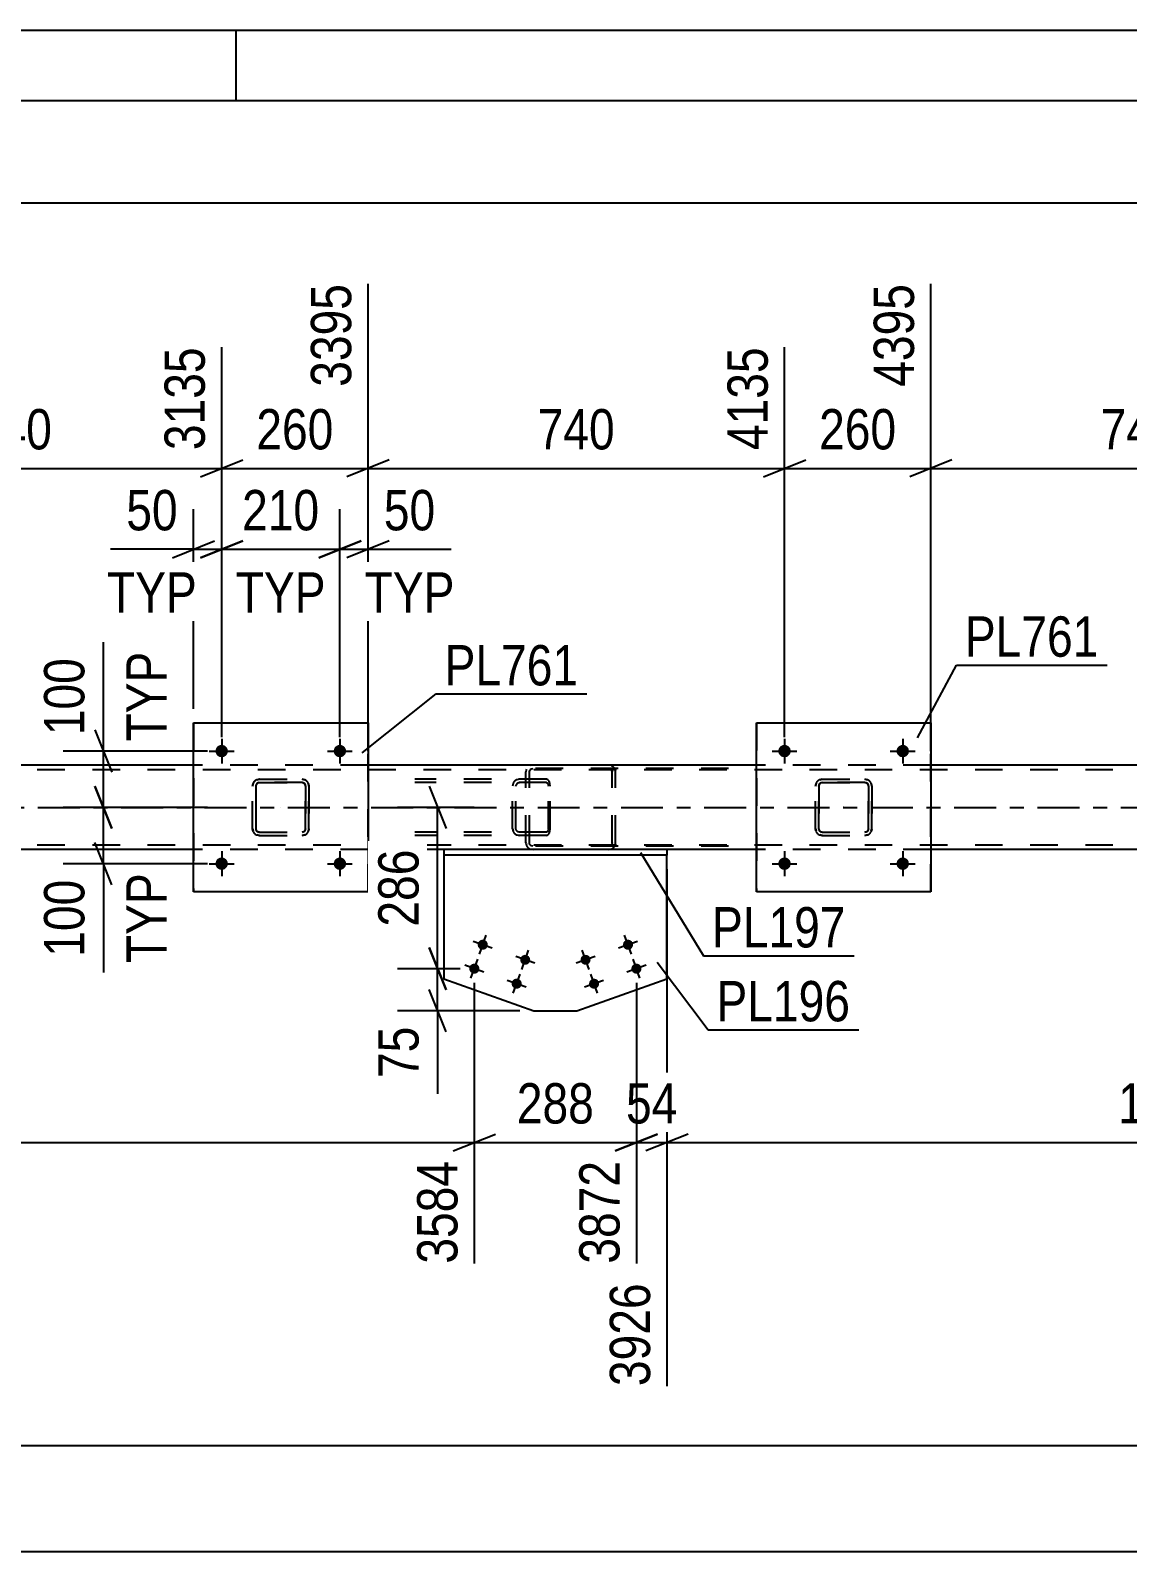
# Model space of a CAD drawing. Header units: millimetres. Extents: x 0 to 841, y -266 to 594.
# Drawn here: x 196.4 to 274.3, y 485.9 to 594 of the extents above; entities that cross this region are included whole.
import ezdxf

# ---------------------------------------------------------------- set-up
doc = ezdxf.new("R2010")
doc.units = ezdxf.units.MM
doc.linetypes.add('DXK_LINE_DOT2', pattern=[3.9198, 1.9599, -1.9599])
doc.linetypes.add('DXK_LINE_DOT3', pattern=[5.9187, 2.979, -0.9799, 0.9799, -0.9799])
doc.styles.add('Arial Narrow', font='ARIALN.TTF', dxfattribs={"height": 0.2})

# ---------------------------------------------------------------- blocks, each defined once
blk = doc.blocks.new('Unknown-317311845-1115')
at = {"color": 5, "linetype": 'Continuous'}
for p, q in [((841, 594), (0, 594)), ((211, 589), (211, 594)), ((836, 589), (5, 589))]:
    blk.add_line(p, q, dxfattribs=at)
blk = doc.blocks.new('Part-317311845-4444 - 4313')
at = {"color": 2, "linetype": 'Continuous'}
for p, q in [((247.97, 532.79), (247.97, 544.79)), ((247.97, 544.79), (247.97, 544.79)), ((247.97, 544.79), (260.37, 544.79)), ((260.37, 544.79), (260.37, 532.79)), ((247.97, 532.79), (247.97, 532.79)), ((260.37, 532.79), (247.97, 532.79))]:
    blk.add_line(p, q, dxfattribs=at)
at = {"color": 7, "linetype": 'DXK_LINE_DOT2'}
for p, q in [((247.97, 544.79), (247.97, 532.79)), ((247.97, 544.79), (247.97, 544.79)), ((260.37, 532.79), (260.37, 544.79)), ((247.97, 532.79), (247.97, 532.79))]:
    blk.add_line(p, q, dxfattribs=at)
blk = doc.blocks.new('Part-317311845-4438 - 4313')
at = {"color": 2, "linetype": 'Continuous'}
for p, q in [((207.98, 532.79), (207.98, 544.79)), ((207.98, 544.79), (207.98, 544.79)), ((207.98, 544.79), (220.38, 544.79)), ((220.38, 544.79), (220.38, 532.79)), ((207.98, 532.79), (207.98, 532.79)), ((220.38, 532.79), (207.98, 532.79))]:
    blk.add_line(p, q, dxfattribs=at)
at = {"color": 7, "linetype": 'DXK_LINE_DOT2'}
for p, q in [((207.98, 544.79), (207.98, 532.79)), ((207.98, 544.79), (207.98, 544.79)), ((220.38, 532.79), (220.38, 544.79)), ((207.98, 532.79), (207.98, 532.79))]:
    blk.add_line(p, q, dxfattribs=at)
blk = doc.blocks.new('Part-317311845-4451 - 4313')
at = {"color": 2, "linetype": 'Continuous'}
for p, q in [((207.98, 541.79), (180.38, 541.79)), ((247.97, 541.79), (220.38, 541.79)), ((287.97, 541.79), (260.37, 541.79)), ((207.98, 535.79), (180.38, 535.79)), ((225.76, 535.79), (220.38, 535.79)), ((247.97, 535.79), (241.62, 535.79)), ((287.97, 535.79), (260.37, 535.79))]:
    blk.add_line(p, q, dxfattribs=at)
at = {"color": 7, "linetype": 'DXK_LINE_DOT2'}
for p, q in [((220.38, 541.79), (207.98, 541.79)), ((260.37, 541.79), (247.97, 541.79)), ((700.57, 541.47), (119.98, 541.47)), ((700.57, 536.11), (119.98, 536.11)), ((220.38, 535.79), (207.98, 535.79)), ((241.62, 535.79), (225.76, 535.79)), ((260.37, 535.79), (247.97, 535.79))]:
    blk.add_line(p, q, dxfattribs=at)
at = {"color": 7, "linetype": 'DXK_LINE_DOT3'}
blk.add_line((119.98, 538.79), (700.57, 538.79), dxfattribs=at)
blk = doc.blocks.new('Bolt-317311845-4422 - 4313')
at = {"linetype": 'Continuous'}
for points in [[(238.51, 528.91, -1), (239.19, 529.15, -1)], [(235.5, 527.84, -1), (236.17, 528.08, -1)], [(239.11, 527.21, -1), (239.79, 527.45, -1)], [(236.1, 526.14, -1), (236.78, 526.38, -1)]]:
    blk.add_hatch(color=1, dxfattribs=at).paths.add_polyline_path(points)
at = {"color": 1, "linetype": 'Continuous'}
for p, q in [((239.09, 528.35), (238.61, 529.71)), ((236.08, 527.28), (235.59, 528.64)), ((239.53, 529.27), (238.17, 528.79)), ((236.51, 528.2), (235.16, 527.72)), ((240.13, 527.57), (238.77, 527.09)), ((239.69, 526.65), (239.21, 528.01)), ((237.11, 526.5), (235.76, 526.02)), ((236.68, 525.59), (236.2, 526.94))]:
    blk.add_line(p, q, dxfattribs=at)
blk = doc.blocks.new('Part-317311845-4439 - 4313')
at = {"color": 7, "linetype": 'DXK_LINE_DOT2'}
for p, q in [((212.17, 540.31), (212.21, 540.5)), ((212.21, 540.5), (212.18, 540.31)), ((212.48, 540.48), (212.43, 540.4)), ((212.44, 540.4), (212.49, 540.48)), ((212.47, 540.76), (212.65, 540.79)), ((212.66, 540.79), (212.47, 540.76)), ((212.56, 540.53), (212.48, 540.48)), ((212.49, 540.48), (212.57, 540.53)), ((212.65, 540.55), (212.56, 540.53)), ((212.57, 540.53), (212.66, 540.55)), ((212.66, 540.79), (212.65, 540.79)), ((212.65, 540.79), (215.69, 540.79)), ((212.65, 540.55), (212.66, 540.55)), ((215.69, 540.55), (212.65, 540.55)), ((212.66, 540.79), (215.7, 540.79)), ((212.66, 540.55), (215.7, 540.55)), ((215.69, 540.79), (215.7, 540.79)), ((215.69, 540.79), (215.88, 540.76)), ((215.7, 540.55), (215.69, 540.55)), ((215.78, 540.53), (215.69, 540.55)), ((215.88, 540.76), (215.7, 540.79)), ((215.7, 540.55), (215.79, 540.53)), ((215.78, 540.53), (215.79, 540.53)), ((215.86, 540.48), (215.78, 540.53)), ((215.79, 540.53), (215.87, 540.48)), ((215.91, 540.4), (215.86, 540.48)), ((215.87, 540.48), (215.92, 540.4)), ((216.14, 540.5), (216.17, 540.31)), ((216.18, 540.31), (216.14, 540.5)), ((212.17, 540.31), (212.18, 540.31)), ((212.17, 537.27), (212.17, 540.31)), ((212.18, 537.27), (212.18, 540.31)), ((212.43, 540.4), (212.41, 540.31)), ((212.42, 540.31), (212.41, 540.31)), ((212.41, 540.31), (212.41, 537.27)), ((212.42, 540.31), (212.44, 540.4)), ((212.42, 537.27), (212.42, 540.31)), ((215.93, 540.31), (215.91, 540.4)), ((215.92, 540.4), (215.94, 540.31)), ((215.94, 540.31), (215.93, 540.31)), ((215.93, 540.31), (215.93, 537.27)), ((215.94, 537.27), (215.94, 540.31)), ((216.18, 540.31), (216.17, 540.31)), ((216.17, 540.31), (216.17, 537.27)), ((216.18, 537.27), (216.18, 540.31)), ((212.18, 537.27), (212.17, 537.27)), ((212.21, 537.09), (212.17, 537.27)), ((212.18, 537.27), (212.21, 537.09)), ((212.41, 537.27), (212.42, 537.27)), ((212.41, 537.27), (212.43, 537.18)), ((212.44, 537.18), (212.42, 537.27)), ((215.91, 537.18), (215.93, 537.27)), ((215.94, 537.27), (215.92, 537.18)), ((215.93, 537.27), (215.94, 537.27)), ((216.17, 537.27), (216.14, 537.09)), ((216.14, 537.09), (216.18, 537.27)), ((216.17, 537.27), (216.18, 537.27)), ((212.43, 537.18), (212.48, 537.1)), ((212.49, 537.1), (212.44, 537.18)), ((212.47, 536.83), (212.47, 536.83)), ((212.65, 536.79), (212.47, 536.83)), ((212.47, 536.83), (212.66, 536.79)), ((212.48, 537.1), (212.56, 537.05)), ((212.57, 537.05), (212.49, 537.1)), ((212.56, 537.05), (212.65, 537.03)), ((212.66, 537.03), (212.57, 537.05)), ((212.66, 537.03), (212.65, 537.03)), ((212.65, 537.03), (215.69, 537.03)), ((212.66, 536.79), (212.65, 536.79)), ((212.65, 536.79), (215.69, 536.79)), ((212.66, 537.03), (215.7, 537.03)), ((212.66, 536.79), (215.7, 536.79)), ((215.69, 537.03), (215.78, 537.05)), ((215.69, 537.03), (215.7, 537.03)), ((215.88, 536.83), (215.69, 536.79)), ((215.69, 536.79), (215.7, 536.79)), ((215.79, 537.05), (215.7, 537.03)), ((215.7, 536.79), (215.88, 536.83)), ((215.78, 537.05), (215.86, 537.1)), ((215.87, 537.1), (215.79, 537.05)), ((215.86, 537.1), (215.91, 537.18)), ((215.92, 537.18), (215.87, 537.1))]:
    blk.add_line(p, q, dxfattribs=at)
at = {"color": 7, "linetype": 'DXK_LINE_DOT3'}
blk.add_line((214.18, 538.79), (214.17, 538.79), dxfattribs=at)
at = {"color": 7, "linetype": 'DXK_LINE_DOT2'}
for centre, start, end in [((212.65, 540.31), 112.5, 157.5), ((212.66, 540.31), 112.5, 157.5), ((215.69, 540.31), 22.5, 67.5), ((215.7, 540.31), 22.5, 67.5), ((212.65, 537.27), 202.5, 247.5), ((212.66, 537.27), 202.5, 247.5), ((215.69, 537.27), 292.5, 337.5), ((215.7, 537.27), 292.5, 337.5)]:
    blk.add_arc(centre, 0.48, start, end, dxfattribs=at)
blk = doc.blocks.new('Part-317311845-4445 - 4313')
at = {"color": 7, "linetype": 'DXK_LINE_DOT2'}
for p, q in [((252.17, 540.31), (252.21, 540.5)), ((252.21, 540.5), (252.17, 540.31)), ((252.43, 540.4), (252.48, 540.48)), ((252.48, 540.48), (252.43, 540.4)), ((252.47, 540.76), (252.65, 540.79)), ((252.65, 540.79), (252.47, 540.76)), ((252.48, 540.48), (252.56, 540.53)), ((252.56, 540.53), (252.48, 540.48)), ((252.56, 540.53), (252.65, 540.55)), ((252.65, 540.55), (252.56, 540.53)), ((252.65, 540.79), (255.69, 540.79)), ((252.65, 540.79), (252.65, 540.79)), ((252.65, 540.79), (255.69, 540.79)), ((252.65, 540.55), (255.69, 540.55)), ((252.65, 540.55), (252.65, 540.55)), ((255.69, 540.55), (252.65, 540.55)), ((255.69, 540.79), (255.69, 540.79)), ((255.69, 540.79), (255.87, 540.76)), ((255.88, 540.76), (255.69, 540.79)), ((255.69, 540.55), (255.69, 540.55)), ((255.69, 540.55), (255.79, 540.53)), ((255.78, 540.53), (255.69, 540.55)), ((255.78, 540.53), (255.79, 540.53)), ((255.86, 540.48), (255.78, 540.53)), ((255.79, 540.53), (255.86, 540.48)), ((255.86, 540.48), (255.92, 540.4)), ((255.91, 540.4), (255.86, 540.48)), ((256.13, 540.5), (256.17, 540.31)), ((256.17, 540.31), (256.14, 540.5)), ((252.17, 537.27), (252.17, 540.31)), ((252.17, 540.31), (252.17, 540.31)), ((252.17, 537.27), (252.17, 540.31)), ((252.41, 540.31), (252.43, 540.4)), ((252.43, 540.4), (252.41, 540.31)), ((252.41, 537.27), (252.41, 540.31)), ((252.41, 540.31), (252.41, 540.31)), ((252.41, 540.31), (252.41, 537.27)), ((255.93, 540.31), (255.91, 540.4)), ((255.92, 540.4), (255.93, 540.31)), ((255.93, 537.27), (255.93, 540.31)), ((255.93, 540.31), (255.93, 540.31)), ((255.93, 540.31), (255.93, 537.27)), ((256.17, 537.27), (256.17, 540.31)), ((256.17, 540.31), (256.17, 540.31)), ((256.17, 540.31), (256.17, 537.27)), ((252.17, 537.27), (252.17, 537.27)), ((252.21, 537.09), (252.17, 537.27)), ((252.17, 537.27), (252.21, 537.09)), ((252.41, 537.27), (252.41, 537.27)), ((252.43, 537.18), (252.41, 537.27)), ((252.41, 537.27), (252.43, 537.18)), ((255.91, 537.18), (255.93, 537.27)), ((255.93, 537.27), (255.92, 537.18)), ((255.93, 537.27), (255.93, 537.27)), ((256.17, 537.27), (256.13, 537.09)), ((256.14, 537.09), (256.17, 537.27)), ((256.17, 537.27), (256.17, 537.27)), ((252.48, 537.1), (252.43, 537.18)), ((252.43, 537.18), (252.48, 537.1)), ((252.47, 536.83), (252.47, 536.83)), ((252.65, 536.79), (252.47, 536.83)), ((252.47, 536.83), (252.65, 536.79)), ((252.56, 537.05), (252.48, 537.1)), ((252.48, 537.1), (252.56, 537.05)), ((252.65, 537.03), (252.56, 537.05)), ((252.56, 537.05), (252.65, 537.03)), ((252.65, 537.03), (255.69, 537.03)), ((252.65, 537.03), (252.65, 537.03)), ((252.65, 537.03), (255.69, 537.03)), ((252.65, 536.79), (255.69, 536.79)), ((252.65, 536.79), (252.65, 536.79)), ((252.65, 536.79), (255.69, 536.79)), ((255.79, 537.05), (255.69, 537.03)), ((255.69, 537.03), (255.78, 537.05)), ((255.69, 537.03), (255.69, 537.03)), ((255.87, 536.83), (255.69, 536.79)), ((255.69, 536.79), (255.88, 536.83)), ((255.69, 536.79), (255.69, 536.79)), ((255.78, 537.05), (255.86, 537.1)), ((255.86, 537.1), (255.79, 537.05)), ((255.92, 537.18), (255.86, 537.1)), ((255.86, 537.1), (255.91, 537.18))]:
    blk.add_line(p, q, dxfattribs=at)
at = {"color": 7, "linetype": 'DXK_LINE_DOT3'}
blk.add_line((254.18, 538.79), (254.17, 538.79), dxfattribs=at)
at = {"color": 7, "linetype": 'DXK_LINE_DOT2'}
for centre, start, end in [((252.65, 540.31), 112.5, 157.5), ((252.65, 540.31), 112.5, 157.5), ((255.69, 540.31), 22.5, 67.5), ((255.69, 540.31), 22.5, 67.5), ((252.65, 537.27), 202.5, 247.5), ((252.65, 537.27), 202.5, 247.5), ((255.69, 537.27), 292.5, 337.5), ((255.69, 537.27), 292.5, 337.5)]:
    blk.add_arc(centre, 0.48, start, end, dxfattribs=at)
blk = doc.blocks.new('Bolt-317311845-4492 - 4313')
at = {"linetype": 'Continuous'}
for points in [[(209.54, 542.79), (209.55, 542.88), (209.58, 542.97), (209.62, 543.05), (209.68, 543.12), (209.76, 543.17), (209.84, 543.21), (209.93, 543.23), (210.02, 543.23), (210.11, 543.21), (210.2, 543.17), (210.27, 543.12), (210.33, 543.05), (210.38, 542.97), (210.41, 542.88), (210.42, 542.79), (210.41, 542.7), (210.38, 542.61), (210.33, 542.53), (210.27, 542.47), (210.2, 542.41), (210.11, 542.37), (210.02, 542.36), (209.93, 542.36), (209.84, 542.37), (209.76, 542.41), (209.68, 542.47), (209.62, 542.53), (209.58, 542.61), (209.55, 542.7)], [(217.94, 542.79), (217.95, 542.88), (217.98, 542.97), (218.02, 543.05), (218.08, 543.12), (218.16, 543.17), (218.24, 543.21), (218.33, 543.23), (218.42, 543.23), (218.51, 543.21), (218.6, 543.17), (218.67, 543.12), (218.73, 543.05), (218.78, 542.97), (218.81, 542.88), (218.82, 542.79), (218.81, 542.7), (218.78, 542.61), (218.73, 542.53), (218.67, 542.47), (218.6, 542.41), (218.51, 542.37), (218.42, 542.36), (218.33, 542.36), (218.24, 542.37), (218.16, 542.41), (218.08, 542.47), (218.02, 542.53), (217.98, 542.61), (217.95, 542.7)]]:
    blk.add_hatch(color=1, dxfattribs=at).paths.add_polyline_path(points)
at = {"color": 1, "linetype": 'Continuous'}
for p, q in [((209.1, 542.79), (210.86, 542.79)), ((209.98, 543.67), (209.98, 541.91)), ((217.5, 542.79), (219.26, 542.79)), ((218.38, 543.67), (218.38, 541.91))]:
    blk.add_line(p, q, dxfattribs=at)
blk = doc.blocks.new('Bolt-317311845-4493 - 4313')
at = {"linetype": 'Continuous'}
for points in [[(209.54, 534.79), (209.55, 534.88), (209.58, 534.97), (209.62, 535.05), (209.68, 535.12), (209.76, 535.17), (209.84, 535.21), (209.93, 535.23), (210.02, 535.23), (210.11, 535.21), (210.2, 535.17), (210.27, 535.12), (210.33, 535.05), (210.38, 534.97), (210.41, 534.88), (210.42, 534.79), (210.41, 534.7), (210.38, 534.61), (210.33, 534.53), (210.27, 534.47), (210.2, 534.41), (210.11, 534.37), (210.02, 534.36), (209.93, 534.36), (209.84, 534.37), (209.76, 534.41), (209.68, 534.47), (209.62, 534.53), (209.58, 534.61), (209.55, 534.7)], [(217.94, 534.79), (217.95, 534.88), (217.98, 534.97), (218.02, 535.05), (218.08, 535.12), (218.16, 535.17), (218.24, 535.21), (218.33, 535.23), (218.42, 535.23), (218.51, 535.21), (218.6, 535.17), (218.67, 535.12), (218.73, 535.05), (218.78, 534.97), (218.81, 534.88), (218.82, 534.79), (218.81, 534.7), (218.78, 534.61), (218.73, 534.53), (218.67, 534.47), (218.6, 534.41), (218.51, 534.37), (218.42, 534.36), (218.33, 534.36), (218.24, 534.37), (218.16, 534.41), (218.08, 534.47), (218.02, 534.53), (217.98, 534.61), (217.95, 534.7)]]:
    blk.add_hatch(color=1, dxfattribs=at).paths.add_polyline_path(points)
at = {"color": 1, "linetype": 'Continuous'}
for p, q in [((209.98, 535.67), (209.98, 533.91)), ((218.38, 535.67), (218.38, 533.91)), ((209.1, 534.79), (210.86, 534.79)), ((217.5, 534.79), (219.26, 534.79))]:
    blk.add_line(p, q, dxfattribs=at)
blk = doc.blocks.new('Bolt-317311845-4494 - 4313')
at = {"linetype": 'Continuous'}
for points in [[(249.53, 542.79), (249.54, 542.88), (249.57, 542.97), (249.62, 543.05), (249.68, 543.12), (249.75, 543.17), (249.84, 543.21), (249.93, 543.23), (250.02, 543.23), (250.11, 543.21), (250.19, 543.17), (250.27, 543.12), (250.33, 543.05), (250.38, 542.97), (250.4, 542.88), (250.41, 542.79), (250.4, 542.7), (250.38, 542.61), (250.33, 542.53), (250.27, 542.47), (250.19, 542.41), (250.11, 542.37), (250.02, 542.36), (249.93, 542.36), (249.84, 542.37), (249.75, 542.41), (249.68, 542.47), (249.62, 542.53), (249.57, 542.61), (249.54, 542.7)], [(257.93, 542.79), (257.94, 542.88), (257.97, 542.97), (258.02, 543.05), (258.08, 543.12), (258.15, 543.17), (258.24, 543.21), (258.33, 543.23), (258.42, 543.23), (258.51, 543.21), (258.59, 543.17), (258.67, 543.12), (258.73, 543.05), (258.78, 542.97), (258.8, 542.88), (258.81, 542.79), (258.8, 542.7), (258.78, 542.61), (258.73, 542.53), (258.67, 542.47), (258.59, 542.41), (258.51, 542.37), (258.42, 542.36), (258.33, 542.36), (258.24, 542.37), (258.15, 542.41), (258.08, 542.47), (258.02, 542.53), (257.97, 542.61), (257.94, 542.7)]]:
    blk.add_hatch(color=1, dxfattribs=at).paths.add_polyline_path(points)
at = {"color": 1, "linetype": 'Continuous'}
for p, q in [((249.09, 542.79), (250.85, 542.79)), ((249.97, 543.67), (249.97, 541.91)), ((257.49, 542.79), (259.25, 542.79)), ((258.37, 543.67), (258.37, 541.91))]:
    blk.add_line(p, q, dxfattribs=at)
blk = doc.blocks.new('Bolt-317311845-4495 - 4313')
at = {"linetype": 'Continuous'}
for points in [[(249.53, 534.79), (249.54, 534.88), (249.57, 534.97), (249.62, 535.05), (249.68, 535.12), (249.75, 535.17), (249.84, 535.21), (249.93, 535.23), (250.02, 535.23), (250.11, 535.21), (250.19, 535.17), (250.27, 535.12), (250.33, 535.05), (250.38, 534.97), (250.4, 534.88), (250.41, 534.79), (250.4, 534.7), (250.38, 534.61), (250.33, 534.53), (250.27, 534.47), (250.19, 534.41), (250.11, 534.37), (250.02, 534.36), (249.93, 534.36), (249.84, 534.37), (249.75, 534.41), (249.68, 534.47), (249.62, 534.53), (249.57, 534.61), (249.54, 534.7)], [(257.93, 534.79), (257.94, 534.88), (257.97, 534.97), (258.02, 535.05), (258.08, 535.12), (258.15, 535.17), (258.24, 535.21), (258.33, 535.23), (258.42, 535.23), (258.51, 535.21), (258.59, 535.17), (258.67, 535.12), (258.73, 535.05), (258.78, 534.97), (258.8, 534.88), (258.81, 534.79), (258.8, 534.7), (258.78, 534.61), (258.73, 534.53), (258.67, 534.47), (258.59, 534.41), (258.51, 534.37), (258.42, 534.36), (258.33, 534.36), (258.24, 534.37), (258.15, 534.41), (258.08, 534.47), (258.02, 534.53), (257.97, 534.61), (257.94, 534.7)]]:
    blk.add_hatch(color=1, dxfattribs=at).paths.add_polyline_path(points)
at = {"color": 1, "linetype": 'Continuous'}
for p, q in [((249.97, 535.67), (249.97, 533.91)), ((258.37, 535.67), (258.37, 533.91)), ((249.09, 534.79), (250.85, 534.79)), ((257.49, 534.79), (259.25, 534.79))]:
    blk.add_line(p, q, dxfattribs=at)
blk = doc.blocks.new('Part-317311845-4500 - 4313')
at = {"color": 7, "linetype": 'DXK_LINE_DOT2'}
for p, q in [((232.1, 541.79), (231.9, 541.76)), ((231.92, 541.48), (232, 541.53)), ((232, 541.53), (232.1, 541.55)), ((246, 541.79), (232.1, 541.79)), ((246, 541.55), (232.1, 541.55)), ((237.66, 541.76), (237.46, 541.79)), ((237.46, 541.55), (237.56, 541.53)), ((237.56, 541.53), (237.64, 541.48)), ((231.62, 541.45), (231.59, 541.31)), ((231.59, 536.27), (231.59, 541.31)), ((231.63, 541.5), (231.62, 541.45)), ((231.84, 541.31), (231.86, 541.4)), ((231.84, 536.27), (231.84, 541.31)), ((231.86, 541.4), (231.92, 541.48)), ((237.64, 541.48), (237.7, 541.4)), ((237.7, 541.4), (237.72, 541.31)), ((237.72, 536.27), (237.72, 541.31)), ((237.95, 541.45), (237.94, 541.5)), ((237.97, 541.31), (237.95, 541.45)), ((237.97, 536.27), (237.97, 541.31)), ((231.59, 536.27), (231.61, 536.19)), ((231.61, 536.19), (231.63, 536.09)), ((231.86, 536.18), (231.84, 536.27)), ((231.92, 536.1), (231.86, 536.18)), ((237.7, 536.18), (237.64, 536.1)), ((237.72, 536.27), (237.7, 536.18)), ((237.94, 536.09), (237.96, 536.19)), ((237.96, 536.19), (237.97, 536.27)), ((231.9, 535.83), (232.1, 535.79)), ((232, 536.05), (231.92, 536.1)), ((232.1, 536.03), (232, 536.05)), ((246, 536.03), (232.1, 536.03)), ((246, 535.79), (232.1, 535.79)), ((237.56, 536.05), (237.46, 536.03)), ((237.46, 535.79), (237.66, 535.83)), ((237.64, 536.1), (237.56, 536.05))]:
    blk.add_line(p, q, dxfattribs=at)
for centre, start, end in [((237.48, 541.29), 24.32, 69.2417), ((232.08, 536.29), 204.32, 249.2417), ((237.48, 536.29), 290.7583, 335.68)]:
    blk.add_arc(centre, 0.496, start, end, dxfattribs=at)
blk = doc.blocks.new('Part-317311845-4680 - 4313')
at = {"color": 7, "linetype": 'DXK_LINE_DOT2'}
for p, q in [((233.06, 540.79), (223.7, 540.79)), ((233.06, 540.55), (223.7, 540.55)), ((230.68, 540.5), (230.64, 540.31)), ((230.91, 540.4), (230.97, 540.48)), ((231.14, 540.79), (230.95, 540.76)), ((230.97, 540.48), (231.05, 540.53)), ((231.05, 540.53), (231.14, 540.55)), ((231.59, 540.55), (231.59, 540.79)), ((233.16, 540.76), (233.06, 540.79)), ((233.06, 540.55), (233.11, 540.53)), ((233.11, 540.53), (233.15, 540.48)), ((233.15, 540.48), (233.18, 540.4)), ((233.25, 540.65), (233.16, 540.76)), ((233.3, 540.5), (233.25, 540.65)), ((233.32, 540.31), (233.3, 540.5)), ((230.64, 537.27), (230.64, 540.31)), ((230.89, 540.31), (230.91, 540.4)), ((230.89, 537.27), (230.89, 540.31)), ((233.18, 540.4), (233.19, 540.31)), ((233.19, 537.27), (233.19, 540.31)), ((233.32, 537.27), (233.32, 540.31)), ((230.64, 537.27), (230.68, 537.09)), ((230.91, 537.18), (230.89, 537.27)), ((233.19, 537.27), (233.18, 537.18)), ((233.3, 537.09), (233.32, 537.27)), ((233.06, 537.03), (223.7, 537.03)), ((233.06, 536.79), (223.7, 536.79)), ((230.97, 537.1), (230.91, 537.18)), ((230.95, 536.83), (231.14, 536.79)), ((231.05, 537.05), (230.97, 537.1)), ((231.14, 537.03), (231.05, 537.05)), ((231.59, 536.79), (231.59, 537.03)), ((233.11, 537.05), (233.06, 537.03)), ((233.06, 536.79), (233.16, 536.83)), ((233.15, 537.1), (233.11, 537.05)), ((233.18, 537.18), (233.15, 537.1)), ((233.16, 536.83), (233.25, 536.93)), ((233.25, 536.93), (233.3, 537.09))]:
    blk.add_line(p, q, dxfattribs=at)
for centre, start, end in [((231.13, 540.3), 111.1513, 156.1049), ((231.13, 537.29), 203.8951, 248.8487)]:
    blk.add_arc(centre, 0.492, start, end, dxfattribs=at)
blk = doc.blocks.new('Bolt-317311845-4681 - 4313')
at = {"linetype": 'Continuous'}
for points in [[(228.19, 529.15, -1), (228.87, 528.91, -1)], [(227.59, 527.45, -1), (228.27, 527.21, -1)], [(231.21, 528.08, -1), (231.88, 527.84, -1)], [(230.6, 526.38, -1), (231.28, 526.14, -1)]]:
    blk.add_hatch(color=1, dxfattribs=at).paths.add_polyline_path(points)
at = {"color": 1, "linetype": 'Continuous'}
for p, q in [((228.29, 528.35), (228.77, 529.71)), ((229.21, 528.79), (227.85, 529.27)), ((231.3, 527.28), (231.79, 528.64)), ((228.61, 527.09), (227.25, 527.57)), ((227.69, 526.65), (228.17, 528.01)), ((232.22, 527.72), (230.87, 528.2)), ((231.62, 526.02), (230.26, 526.5)), ((230.7, 525.59), (231.18, 526.94))]:
    blk.add_line(p, q, dxfattribs=at)
blk = doc.blocks.new('Part-317311845-4686 - 4313')
at = {"color": 2, "linetype": 'Continuous'}
for p, q in [((241.62, 535.79), (225.76, 535.79)), ((225.76, 535.79), (225.76, 535.39)), ((241.62, 535.39), (225.76, 535.39)), ((241.62, 535.79), (241.62, 535.39))]:
    blk.add_line(p, q, dxfattribs=at)
blk = doc.blocks.new('Part-317311845-4691 - 4313')
at = {"color": 2, "linetype": 'Continuous'}
for p, q in [((225.76, 535.39), (225.76, 526.62)), ((241.62, 526.62), (241.62, 535.39)), ((225.76, 526.62), (232.17, 524.34)), ((235.21, 524.34), (241.62, 526.62)), ((232.17, 524.34), (235.21, 524.34))]:
    blk.add_line(p, q, dxfattribs=at)
at = {"color": 7, "linetype": 'DXK_LINE_DOT2'}
blk.add_line((241.62, 535.39), (225.76, 535.39), dxfattribs=at)
blk = doc.blocks.new('StraightDimension-317311845-23301 - 4313')
at = {"color": 7, "linetype": 'Continuous'}
for p, q in [((180.38, 542.79), (180.38, 576)), ((209.98, 543.79), (209.98, 571.5)), ((181.88, 563.48), (178.88, 562.28)), ((208.48, 562.28), (211.48, 563.48)), ((180.38, 562.88), (209.98, 562.88))]:
    blk.add_line(p, q, dxfattribs=at)
at = {"color": 0}
blk.add_wipeout([(198.52, 563.63), (198.52, 567.83), (191.84, 567.83), (191.84, 563.63)], dxfattribs=at)
at = {"color": 3, "style": 'Arial Narrow'}
blk.add_text('740', height=2.863, dxfattribs=at).set_placement((192.44, 564.23))
at = {"color": 0, "linetype": 'Continuous'}
blk.add_wipeout([(209.38, 572.1), (205.18, 572.1), (205.18, 563.58), (209.38, 563.58)], dxfattribs=at)
at = {"color": 3, "linetype": 'Continuous', "style": 'Arial Narrow'}
blk.add_text('3135', height=2.863, rotation=90.0002, dxfattribs=at).set_placement((208.78, 564.18))
blk = doc.blocks.new('StraightDimension-317311845-24012 - 4313')
at = {"color": 7, "linetype": 'Continuous'}
for p, q in [((200.97, 540.29), (202.17, 537.29)), ((208.98, 538.79), (198.72, 538.79)), ((201.57, 534.79), (201.57, 538.79)), ((202.17, 533.29), (200.97, 536.29)), ((208.98, 534.79), (198.72, 534.79)), ((201.57, 534.79), (201.57, 527.06)), ((201.57, 534.79), (201.57, 527.06))]:
    blk.add_line(p, q, dxfattribs=at)
at = {"color": 0}
blk.add_wipeout([(200.82, 534.27), (196.62, 534.27), (196.62, 527.58), (200.82, 527.58)], dxfattribs=at)
at = {"color": 0, "linetype": 'Continuous'}
blk.add_wipeout([(206.67, 534.72), (202.47, 534.72), (202.47, 527.13), (206.67, 527.13)], dxfattribs=at)
at = {"color": 3, "style": 'Arial Narrow'}
blk.add_text('100', height=2.863, rotation=90.0002, dxfattribs=at).set_placement((200.22, 528.18))
at = {"color": 3, "linetype": 'Continuous', "style": 'Arial Narrow'}
blk.add_text('TYP', height=2.863, rotation=90.0002, dxfattribs=at).set_placement((206.07, 527.73))
blk = doc.blocks.new('StraightDimension-317311845-23297 - 4313')
at = {"color": 7, "linetype": 'Continuous'}
for p, q in [((260.37, 542.79), (260.37, 576)), ((289.97, 543.79), (289.97, 571.5)), ((261.87, 563.48), (258.87, 562.28)), ((288.47, 562.28), (291.47, 563.48)), ((260.37, 562.88), (289.97, 562.88))]:
    blk.add_line(p, q, dxfattribs=at)
at = {"color": 0}
blk.add_wipeout([(278.52, 563.63), (278.52, 567.83), (271.83, 567.83), (271.83, 563.63)], dxfattribs=at)
at = {"color": 3, "style": 'Arial Narrow'}
blk.add_text('740', height=2.863, dxfattribs=at).set_placement((272.43, 564.23))
at = {"color": 0, "linetype": 'Continuous'}
blk.add_wipeout([(289.37, 572.1), (285.17, 572.1), (285.17, 563.58), (289.37, 563.58)], dxfattribs=at)
at = {"color": 3, "linetype": 'Continuous', "style": 'Arial Narrow'}
blk.add_text('5135', height=2.863, rotation=90.0002, dxfattribs=at).set_placement((288.77, 564.18))
blk = doc.blocks.new('StraightDimension-317311845-25437 - 4313')
at = {"color": 7, "linetype": 'Continuous'}
for p, q in [((241.62, 534.39), (241.62, 497.67)), ((313.06, 526.33), (313.06, 506.37)), ((243.12, 515.58), (240.12, 514.38)), ((241.62, 514.98), (313.06, 514.98)), ((311.56, 514.38), (314.56, 515.58))]:
    blk.add_line(p, q, dxfattribs=at)
at = {"color": 0}
blk.add_wipeout([(281.6, 515.73), (281.6, 519.93), (273.08, 519.93), (273.08, 515.73)], dxfattribs=at)
at = {"color": 3, "style": 'Arial Narrow'}
blk.add_text('1786', height=2.863, dxfattribs=at).set_placement((273.68, 516.33))
at = {"color": 0, "linetype": 'Continuous'}
blk.add_wipeout([(312.46, 514.28), (308.26, 514.28), (308.26, 505.77), (312.46, 505.77)], dxfattribs=at)
at = {"color": 3, "linetype": 'Continuous', "style": 'Arial Narrow'}
blk.add_text('5712', height=2.863, rotation=90.0002, dxfattribs=at).set_placement((311.86, 506.37))
blk = doc.blocks.new('StraightDimension-317311845-5607 - 4313')
at = {"color": 7, "linetype": 'Continuous'}
blk.add_line((96.07, 485.91), (700.57, 485.91), dxfattribs=at)
blk = doc.blocks.new('StraightDimension-317311845-23977 - 4313')
at = {"color": 7, "linetype": 'Continuous'}
for p, q in [((207.98, 545.79), (207.98, 559.98)), ((209.98, 543.79), (209.98, 559.98)), ((207.98, 557.13), (202.07, 557.13)), ((207.98, 557.13), (202.07, 557.13)), ((206.48, 556.53), (209.48, 557.73)), ((207.98, 557.13), (209.98, 557.13)), ((211.48, 557.73), (208.48, 556.53))]:
    blk.add_line(p, q, dxfattribs=at)
at = {"color": 0}
blk.add_wipeout([(207.45, 557.88), (207.45, 562.08), (202.6, 562.08), (202.6, 557.88)], dxfattribs=at)
at = {"color": 0, "linetype": 'Continuous'}
blk.add_wipeout([(208.82, 552.03), (208.82, 556.23), (201.23, 556.23), (201.23, 552.03)], dxfattribs=at)
at = {"color": 3, "style": 'Arial Narrow'}
blk.add_text('50', height=2.863, dxfattribs=at).set_placement((203.2, 558.48))
at = {"color": 3, "linetype": 'Continuous', "style": 'Arial Narrow'}
blk.add_text('TYP', height=2.863, dxfattribs=at).set_placement((201.83, 552.63))
blk = doc.blocks.new('StraightDimension-317311845-5079 - 4313')
at = {"color": 7, "linetype": 'Continuous'}
blk.add_line((95.27, 493.46), (701.37, 493.46), dxfattribs=at)
blk = doc.blocks.new('StraightDimension-317311845-23298 - 4313')
at = {"color": 7, "linetype": 'Continuous'}
for p, q in [((260.37, 542.79), (260.37, 576)), ((249.98, 543.79), (249.98, 571.5)), ((248.48, 562.28), (251.48, 563.48)), ((261.87, 563.48), (258.87, 562.28)), ((249.98, 562.88), (260.37, 562.88))]:
    blk.add_line(p, q, dxfattribs=at)
at = {"color": 0}
blk.add_wipeout([(258.52, 563.63), (258.52, 567.83), (251.83, 567.83), (251.83, 563.63)], dxfattribs=at)
at = {"color": 3, "style": 'Arial Narrow'}
blk.add_text('260', height=2.863, dxfattribs=at).set_placement((252.43, 564.23))
at = {"color": 0, "linetype": 'Continuous'}
blk.add_wipeout([(259.77, 576.6), (255.57, 576.6), (255.57, 568.08), (259.77, 568.08)], dxfattribs=at)
at = {"color": 3, "linetype": 'Continuous', "style": 'Arial Narrow'}
blk.add_text('4395', height=2.863, rotation=90.0002, dxfattribs=at).set_placement((259.17, 568.68))
blk = doc.blocks.new('StraightDimension-317311845-23299 - 4313')
at = {"color": 7, "linetype": 'Continuous'}
for p, q in [((220.38, 542.79), (220.38, 576)), ((249.98, 543.79), (249.98, 571.5)), ((221.88, 563.48), (218.88, 562.28)), ((248.48, 562.28), (251.48, 563.48)), ((220.38, 562.88), (249.98, 562.88))]:
    blk.add_line(p, q, dxfattribs=at)
at = {"color": 0}
blk.add_wipeout([(238.52, 563.63), (238.52, 567.83), (231.83, 567.83), (231.83, 563.63)], dxfattribs=at)
at = {"color": 3, "style": 'Arial Narrow'}
blk.add_text('740', height=2.863, dxfattribs=at).set_placement((232.43, 564.23))
at = {"color": 0, "linetype": 'Continuous'}
blk.add_wipeout([(249.37, 572.1), (245.17, 572.1), (245.17, 563.58), (249.37, 563.58)], dxfattribs=at)
at = {"color": 3, "linetype": 'Continuous', "style": 'Arial Narrow'}
blk.add_text('4135', height=2.863, rotation=90.0002, dxfattribs=at).set_placement((248.78, 564.18))
blk = doc.blocks.new('StraightDimension-317311845-23300 - 4313')
at = {"color": 7, "linetype": 'Continuous'}
for p, q in [((220.38, 542.79), (220.38, 576)), ((209.98, 543.79), (209.98, 571.5)), ((208.48, 562.28), (211.48, 563.48)), ((221.88, 563.48), (218.88, 562.28)), ((209.98, 562.88), (220.38, 562.88))]:
    blk.add_line(p, q, dxfattribs=at)
at = {"color": 0}
blk.add_wipeout([(218.52, 563.63), (218.52, 567.83), (211.84, 567.83), (211.84, 563.63)], dxfattribs=at)
at = {"color": 3, "style": 'Arial Narrow'}
blk.add_text('260', height=2.863, dxfattribs=at).set_placement((212.44, 564.23))
at = {"color": 0, "linetype": 'Continuous'}
blk.add_wipeout([(219.78, 576.6), (215.58, 576.6), (215.58, 568.08), (219.78, 568.08)], dxfattribs=at)
at = {"color": 3, "linetype": 'Continuous', "style": 'Arial Narrow'}
blk.add_text('3395', height=2.863, rotation=90.0002, dxfattribs=at).set_placement((219.18, 568.68))
blk = doc.blocks.new('StraightDimension-317311845-23975 - 4313')
at = {"color": 7, "linetype": 'Continuous'}
for p, q in [((218.38, 543.79), (218.38, 559.98)), ((220.38, 545.79), (220.38, 559.98)), ((216.88, 556.53), (219.88, 557.73)), ((218.38, 557.13), (220.38, 557.13)), ((221.88, 557.73), (218.88, 556.53)), ((220.38, 557.13), (226.28, 557.13)), ((220.38, 557.13), (226.28, 557.13))]:
    blk.add_line(p, q, dxfattribs=at)
at = {"color": 0}
blk.add_wipeout([(225.76, 557.88), (225.76, 562.08), (220.9, 562.08), (220.9, 557.88)], dxfattribs=at)
at = {"color": 0, "linetype": 'Continuous'}
blk.add_wipeout([(227.13, 552.03), (227.13, 556.23), (219.54, 556.23), (219.54, 552.03)], dxfattribs=at)
at = {"color": 3, "style": 'Arial Narrow'}
blk.add_text('50', height=2.863, dxfattribs=at).set_placement((221.5, 558.48))
at = {"color": 3, "linetype": 'Continuous', "style": 'Arial Narrow'}
blk.add_text('TYP', height=2.863, dxfattribs=at).set_placement((220.14, 552.63))
blk = doc.blocks.new('StraightDimension-317311845-23976 - 4313')
at = {"color": 7, "linetype": 'Continuous'}
for p, q in [((209.98, 543.79), (209.98, 559.98)), ((218.38, 543.79), (218.38, 559.98)), ((208.48, 556.53), (211.48, 557.73)), ((209.98, 557.13), (218.38, 557.13)), ((219.88, 557.73), (216.88, 556.53))]:
    blk.add_line(p, q, dxfattribs=at)
at = {"color": 0}
blk.add_wipeout([(217.52, 557.88), (217.52, 562.08), (210.83, 562.08), (210.83, 557.88)], dxfattribs=at)
at = {"color": 0, "linetype": 'Continuous'}
blk.add_wipeout([(217.97, 552.03), (217.97, 556.23), (210.38, 556.23), (210.38, 552.03)], dxfattribs=at)
at = {"color": 3, "style": 'Arial Narrow'}
blk.add_text('210', height=2.863, dxfattribs=at).set_placement((211.43, 558.48))
at = {"color": 3, "linetype": 'Continuous', "style": 'Arial Narrow'}
blk.add_text('TYP', height=2.863, dxfattribs=at).set_placement((210.98, 552.63))
blk = doc.blocks.new('StraightDimension-317311845-24011 - 4313')
at = {"color": 7, "linetype": 'Continuous'}
for p, q in [((201.57, 542.79), (201.57, 550.53)), ((201.57, 542.79), (201.57, 550.53)), ((200.97, 544.29), (202.17, 541.29)), ((208.98, 542.79), (198.72, 542.79)), ((201.57, 538.79), (201.57, 542.79)), ((202.17, 537.29), (200.97, 540.29)), ((208.98, 538.79), (198.72, 538.79))]:
    blk.add_line(p, q, dxfattribs=at)
at = {"color": 0, "linetype": 'Continuous'}
blk.add_wipeout([(206.67, 550.45), (202.47, 550.45), (202.47, 542.87), (206.67, 542.87)], dxfattribs=at)
at = {"color": 0}
blk.add_wipeout([(200.82, 550), (196.62, 550), (196.62, 543.32), (200.82, 543.32)], dxfattribs=at)
at = {"color": 3, "style": 'Arial Narrow'}
blk.add_text('100', height=2.863, rotation=90.0002, dxfattribs=at).set_placement((200.22, 543.92))
at = {"color": 3, "linetype": 'Continuous', "style": 'Arial Narrow'}
blk.add_text('TYP', height=2.863, rotation=90.0002, dxfattribs=at).set_placement((206.07, 543.47))
blk = doc.blocks.new('StraightDimension-317311845-24054 - 4313')
at = {"color": 7, "linetype": 'Continuous'}
blk.add_line((95.27, 581.74), (701.37, 581.74), dxfattribs=at)
blk = doc.blocks.new('StraightDimension-317311845-25438 - 4313')
at = {"color": 7, "linetype": 'Continuous'}
for p, q in [((241.62, 534.39), (241.62, 497.67)), ((239.45, 526.33), (239.45, 506.37)), ((237.95, 514.38), (240.95, 515.58)), ((239.45, 514.98), (241.62, 514.98)), ((243.12, 515.58), (240.12, 514.38))]:
    blk.add_line(p, q, dxfattribs=at)
at = {"color": 0, "linetype": 'Continuous'}
blk.add_wipeout([(241.02, 505.58), (236.82, 505.58), (236.82, 497.07), (241.02, 497.07)], dxfattribs=at)
at = {"color": 3, "linetype": 'Continuous', "style": 'Arial Narrow'}
blk.add_text('3926', height=2.863, rotation=90.0002, dxfattribs=at).set_placement((240.42, 497.67))
at = {"color": 0}
blk.add_wipeout([(242.96, 515.73), (242.96, 519.93), (238.11, 519.93), (238.11, 515.73)], dxfattribs=at)
at = {"color": 3, "style": 'Arial Narrow'}
blk.add_text('54', height=2.863, dxfattribs=at).set_placement((238.71, 516.33))
blk = doc.blocks.new('StraightDimension-317311845-25439 - 4313')
at = {"color": 7, "linetype": 'Continuous'}
for p, q in [((227.93, 526.33), (227.93, 506.37)), ((239.45, 526.33), (239.45, 506.37)), ((226.43, 514.38), (229.43, 515.58)), ((227.93, 514.98), (239.45, 514.98)), ((240.95, 515.58), (237.95, 514.38))]:
    blk.add_line(p, q, dxfattribs=at)
at = {"color": 0}
blk.add_wipeout([(237.03, 515.73), (237.03, 519.93), (230.35, 519.93), (230.35, 515.73)], dxfattribs=at)
at = {"color": 3, "style": 'Arial Narrow'}
blk.add_text('288', height=2.863, dxfattribs=at).set_placement((230.95, 516.33))
at = {"color": 0, "linetype": 'Continuous'}
blk.add_wipeout([(238.85, 514.28), (234.65, 514.28), (234.65, 505.77), (238.85, 505.77)], dxfattribs=at)
at = {"color": 3, "linetype": 'Continuous', "style": 'Arial Narrow'}
blk.add_text('3872', height=2.863, rotation=90.0002, dxfattribs=at).set_placement((238.25, 506.37))
blk = doc.blocks.new('StraightDimension-317311845-25440 - 4313')
at = {"color": 7, "linetype": 'Continuous'}
for p, q in [((156.27, 534.59), (156.27, 497.67)), ((227.93, 526.33), (227.93, 506.37)), ((157.77, 515.58), (154.77, 514.38)), ((156.27, 514.98), (227.93, 514.98)), ((226.43, 514.38), (229.43, 515.58))]:
    blk.add_line(p, q, dxfattribs=at)
at = {"color": 0}
blk.add_wipeout([(196.35, 515.73), (196.35, 519.93), (187.84, 519.93), (187.84, 515.73)], dxfattribs=at)
at = {"color": 3, "style": 'Arial Narrow'}
blk.add_text('1791', height=2.863, dxfattribs=at).set_placement((188.44, 516.33))
at = {"color": 0, "linetype": 'Continuous'}
blk.add_wipeout([(227.33, 514.28), (223.13, 514.28), (223.13, 505.77), (227.33, 505.77)], dxfattribs=at)
at = {"color": 3, "linetype": 'Continuous', "style": 'Arial Narrow'}
blk.add_text('3584', height=2.863, rotation=90.0002, dxfattribs=at).set_placement((226.73, 506.37))
blk = doc.blocks.new('StraightDimension-317311845-25750 - 4313')
at = {"color": 7, "linetype": 'Continuous'}
for p, q in [((224.72, 540.29), (225.92, 537.29)), ((227.91, 538.79), (222.47, 538.79)), ((225.32, 527.33), (225.32, 538.79)), ((225.92, 525.83), (224.72, 528.83)), ((226.93, 527.33), (222.47, 527.33))]:
    blk.add_line(p, q, dxfattribs=at)
at = {"color": 0}
blk.add_wipeout([(224.57, 536.41), (220.37, 536.41), (220.37, 529.72), (224.57, 529.72)], dxfattribs=at)
at = {"color": 3, "style": 'Arial Narrow'}
blk.add_text('286', height=2.863, rotation=90.0002, dxfattribs=at).set_placement((223.97, 530.32))
blk = doc.blocks.new('StraightDimension-317311845-25751 - 4313')
at = {"color": 7, "linetype": 'Continuous'}
for p, q in [((224.72, 528.83), (225.92, 525.83)), ((226.93, 527.33), (222.47, 527.33)), ((225.32, 524.34), (225.32, 527.33)), ((225.92, 522.84), (224.72, 525.84)), ((231.17, 524.34), (222.47, 524.34)), ((225.32, 524.34), (225.32, 518.44)), ((225.32, 524.34), (225.32, 518.44))]:
    blk.add_line(p, q, dxfattribs=at)
at = {"color": 0}
blk.add_wipeout([(224.57, 523.82), (220.37, 523.82), (220.37, 518.96), (224.57, 518.96)], dxfattribs=at)
at = {"color": 3, "style": 'Arial Narrow'}
blk.add_text('75', height=2.863, rotation=90.0002, dxfattribs=at).set_placement((223.97, 519.56))
blk = doc.blocks.new('Mark-317311845-4440 - 4313')
at = {"color": 30, "linetype": 'Continuous'}
for p, q in [((259.43, 543.73), (262.19, 548.9)), ((262.19, 548.9), (272.89, 548.9))]:
    blk.add_line(p, q, dxfattribs=at)
at = {"color": 0}
blk.add_wipeout([(272.29, 549.5), (272.29, 552.5), (262.79, 552.5), (262.79, 549.5)], dxfattribs=at)
blk.add_wipeout([(272.29, 549.5), (272.29, 552.5), (262.79, 552.5), (262.79, 549.5)], dxfattribs=at)
at = {"color": 3, "style": 'Arial Narrow'}
blk.add_text('PL761', height=2.863, dxfattribs=at).set_placement((262.79, 549.5))
blk = doc.blocks.new('Mark-317311845-4434 - 4313')
at = {"color": 30, "linetype": 'Continuous'}
for p, q in [((219.96, 542.66), (225.22, 546.86)), ((225.22, 546.86), (235.92, 546.86))]:
    blk.add_line(p, q, dxfattribs=at)
at = {"color": 0}
blk.add_wipeout([(235.32, 547.46), (235.32, 550.46), (225.82, 550.46), (225.82, 547.46)], dxfattribs=at)
blk.add_wipeout([(235.32, 547.46), (235.32, 550.46), (225.82, 550.46), (225.82, 547.46)], dxfattribs=at)
at = {"color": 3, "style": 'Arial Narrow'}
blk.add_text('PL761', height=2.863, dxfattribs=at).set_placement((225.82, 547.46))
blk = doc.blocks.new('Mark-317311845-4682 - 4313')
at = {"color": 30, "linetype": 'Continuous'}
for p, q in [((239.74, 535.59), (244.22, 528.24)), ((244.22, 528.24), (254.92, 528.24))]:
    blk.add_line(p, q, dxfattribs=at)
at = {"color": 0}
blk.add_wipeout([(254.32, 528.84), (254.32, 531.84), (244.82, 531.84), (244.82, 528.84)], dxfattribs=at)
blk.add_wipeout([(254.32, 528.84), (254.32, 531.84), (244.82, 531.84), (244.82, 528.84)], dxfattribs=at)
at = {"color": 3, "style": 'Arial Narrow'}
blk.add_text('PL197', height=2.863, dxfattribs=at).set_placement((244.82, 528.84))
blk = doc.blocks.new('Mark-317311845-4687 - 4313')
at = {"color": 30, "linetype": 'Continuous'}
for p, q in [((240.93, 527.8), (244.54, 522.99)), ((244.54, 522.99), (255.25, 522.99))]:
    blk.add_line(p, q, dxfattribs=at)
at = {"color": 0}
blk.add_wipeout([(254.65, 523.59), (254.65, 526.59), (245.14, 526.59), (245.14, 523.59)], dxfattribs=at)
blk.add_wipeout([(254.65, 523.59), (254.65, 526.59), (245.14, 526.59), (245.14, 523.59)], dxfattribs=at)
at = {"color": 3, "style": 'Arial Narrow'}
blk.add_text('PL196', height=2.863, dxfattribs=at).set_placement((245.14, 523.59))

msp = doc.modelspace()

# ---------------------------------------------------------------- block references
for name in ['Unknown-317311845-1115', 'Part-317311845-4438 - 4313', 'Part-317311845-4444 - 4313', 'Bolt-317311845-4492 - 4313', 'Bolt-317311845-4494 - 4313', 'Part-317311845-4451 - 4313', 'Part-317311845-4500 - 4313', 'Part-317311845-4439 - 4313', 'Part-317311845-4680 - 4313', 'Part-317311845-4445 - 4313', 'Bolt-317311845-4493 - 4313', 'Part-317311845-4686 - 4313', 'Part-317311845-4691 - 4313', 'Bolt-317311845-4495 - 4313', 'Bolt-317311845-4681 - 4313', 'Bolt-317311845-4422 - 4313']:
    msp.add_blockref(name, (0, 0))

# ---------------------------------------------------------------- next in the draw order: block references
for name in ['StraightDimension-317311845-23301 - 4313', 'StraightDimension-317311845-23297 - 4313', 'StraightDimension-317311845-24012 - 4313', 'StraightDimension-317311845-25437 - 4313']:
    msp.add_blockref(name, (0, 0))

# ---------------------------------------------------------------- next in the draw order: block references
for name in ['StraightDimension-317311845-23298 - 4313', 'StraightDimension-317311845-23977 - 4313', 'StraightDimension-317311845-5607 - 4313']:
    msp.add_blockref(name, (0, 0))

# ---------------------------------------------------------------- next in the draw order: block references
for name in ['StraightDimension-317311845-23299 - 4313', 'StraightDimension-317311845-5079 - 4313']:
    msp.add_blockref(name, (0, 0))

# ---------------------------------------------------------------- next in the draw order: block references
for name in ['StraightDimension-317311845-23300 - 4313', 'StraightDimension-317311845-25438 - 4313']:
    msp.add_blockref(name, (0, 0))

# ---------------------------------------------------------------- next in the draw order: block references
for name in ['StraightDimension-317311845-23975 - 4313', 'Mark-317311845-4682 - 4313', 'StraightDimension-317311845-25439 - 4313']:
    msp.add_blockref(name, (0, 0))

# ---------------------------------------------------------------- next in the draw order: block references
for name in ['StraightDimension-317311845-23976 - 4313', 'StraightDimension-317311845-25440 - 4313', 'Mark-317311845-4687 - 4313']:
    msp.add_blockref(name, (0, 0))

# ---------------------------------------------------------------- next in the draw order: block references
for name in ['StraightDimension-317311845-24011 - 4313', 'StraightDimension-317311845-25750 - 4313']:
    msp.add_blockref(name, (0, 0))

# ---------------------------------------------------------------- next in the draw order: block references
for name in ['StraightDimension-317311845-24054 - 4313', 'StraightDimension-317311845-25751 - 4313']:
    msp.add_blockref(name, (0, 0))

# ---------------------------------------------------------------- next in the draw order: block references
for name in ['Mark-317311845-4440 - 4313', 'Mark-317311845-4434 - 4313']:
    msp.add_blockref(name, (0, 0))

doc.saveas('drawing.dxf')
